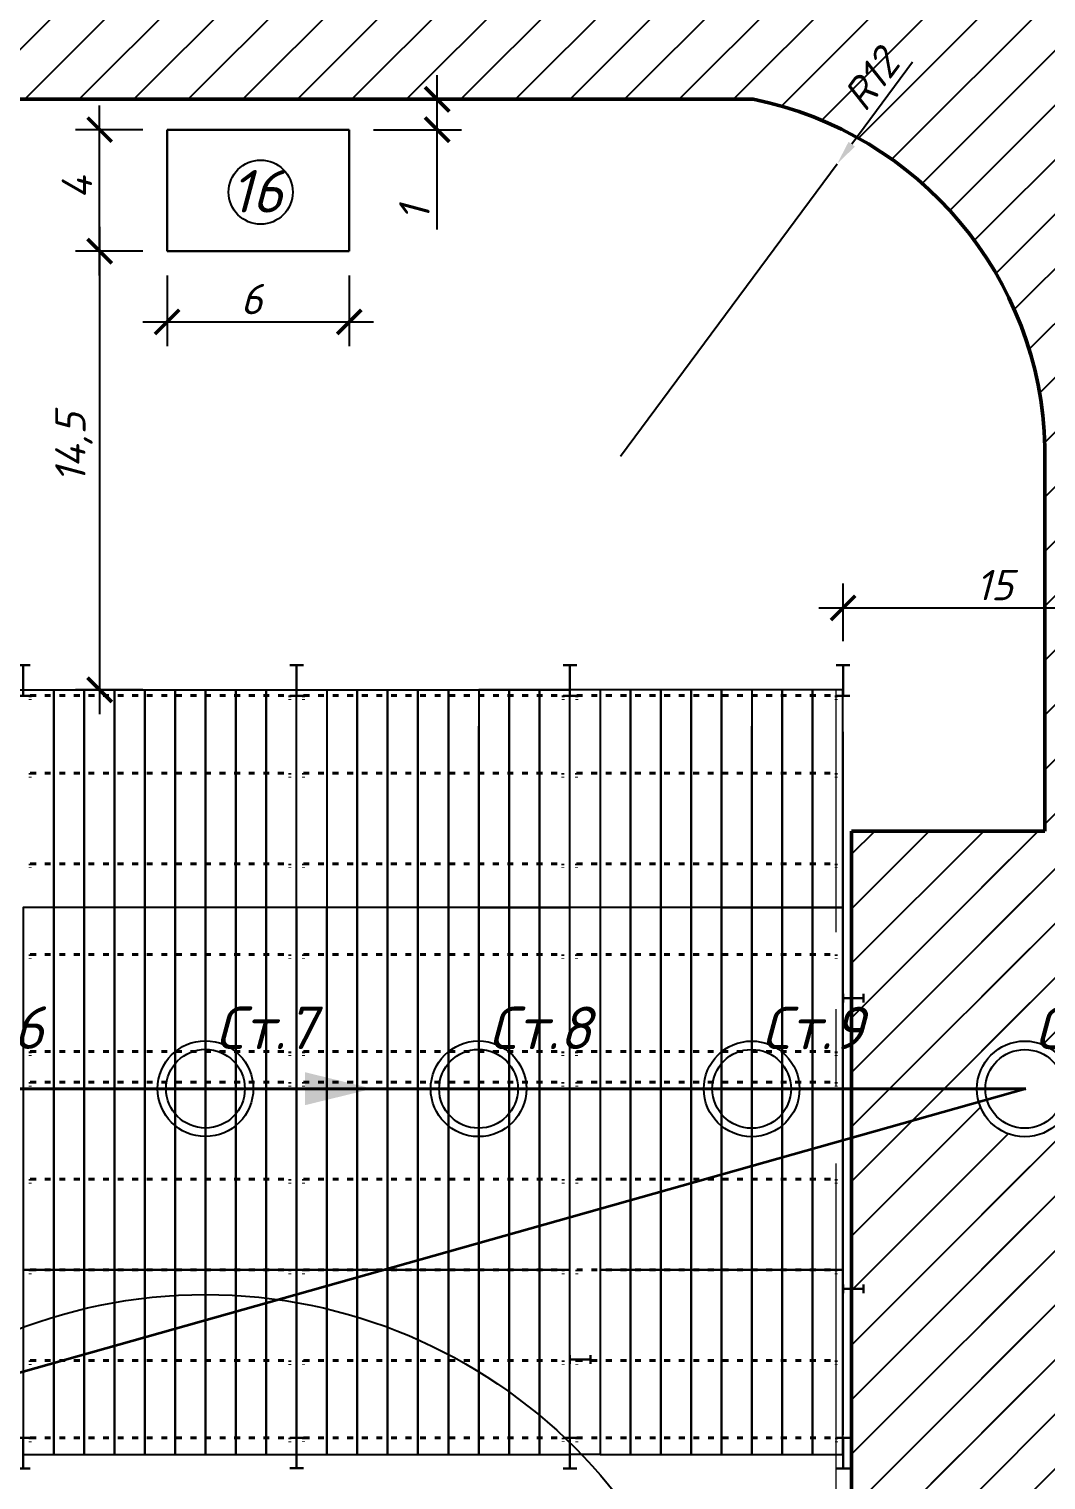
# Model space of a CAD drawing. Header units: millimetres. Extents: x -345369 to 252202, y 74562 to 424723.
# Drawn here: x -143957 to -135583, y 319059 to 331003 of the extents above; entities that cross this region are included whole.
import ezdxf

# ---------------------------------------------------------------- set-up
doc = ezdxf.new("R2010")
doc.units = ezdxf.units.MM
for name, pattern in [('ACAD_ISO03W100', [30, 12, -18]), ('CENTER', [50.8, 31.75, -6.35, 6.35, -6.35]), ('DASHDOT', [1, 0.5, -0.25, 0, -0.25]), ('штриховая', [19.05, 12.7, -6.35])]:
    doc.linetypes.add(name, pattern=pattern)
doc.layers.add('S Asys', color=1, linetype='DASHDOT', lineweight=13)
doc.layers.add('Основной [&]', color=7, linetype='Continuous', lineweight=18)
doc.styles.get("Standard").update_dxf_attribs({"font": 'isocpeur.TTF', "oblique": 15})
doc.styles.add('вано размеры', font='isocpeui.ttf', dxfattribs={"height": 250})
doc.dimstyles.new('ss400', dxfattribs={"dimtxt": 250, "dimasz": 200, "dimexe": 200, "dimexo": 200, "dimgap": 62.5, "dimtad": 1, "dimdec": 0, "dimlfac": 4, "dimrnd": 10, "dimdsep": 46, "dimtxsty": 'Standard', "dimblk": 'ARCHTICK', "dimcen": 250, "dimdle": 200, "dimadec": 0, "dimazin": 0, "dimtfac": 1, "dimtdec": 0, "dimtmove": 1, "dimatfit": 3, "dimfxl": 1, "dimarcsym": 0})
pattern_1 = [(45, (-275991.16, 217283.7), (-224.5064, 224.5064), [])]

# ---------------------------------------------------------------- blocks, each defined once
blk = doc.blocks.new('*D482')
at = {"color": 0, "lineweight": -2, "transparency": 16777216}
for p, q in [((-136681, 330731), (-137183, 330055)), ((-139086, 327488), (-137302, 329894))]:
    blk.add_line(p, q, dxfattribs=at)
at = {"color": 0, "transparency": 16777216}
blk.add_solid([(-137209, 330074), (-137156, 330035), (-137302, 329894)], dxfattribs=at)
at = {"layer": 'Defpoints', "color": 0, "transparency": 16777216}
for p in [(-137302, 329894), (-139086, 327488)]:
    blk.add_point(p, dxfattribs=at)
at = {"color": 0, "lineweight": 9, "transparency": 16777216, "insert": (-137023, 330585), "char_height": 250, "attachment_point": 5, "rotation": 53.4387}
blk.add_mtext('R12', dxfattribs=at)
blk = doc.blocks.new('Kolona')
at = {"linetype": 'Continuous', "lineweight": 30, "ltscale": 2}
for p, q in [((-150, 335), (150, 335)), ((0, 335), (0, -335)), ((-150, -335), (150, -335))]:
    blk.add_line(p, q, dxfattribs=at)
blk = doc.blocks.new('kolona3')
at = {"lineweight": 30, "ltscale": 2}
for p, q in [((-531, 371), (-531, 181)), ((-81, 371), (-81, 181)), ((-531, 276), (-81, 276))]:
    blk.add_line(p, q, dxfattribs=at)
blk = doc.blocks.new('прогон')
at = {"linetype": 'ACAD_ISO03W100', "lineweight": 40, "ltscale": 4}
blk.add_line((1277472, -5275), (1279609, -5275), dxfattribs=at)
at = {"linetype": 'ACAD_ISO03W100', "lineweight": 40}
for p, q in [((1277472, -5275), (1277472, -5310)), ((1279609, -5275), (1279609, -5310))]:
    blk.add_line(p, q, dxfattribs=at)
blk = doc.blocks.new('_ArchTick')
at = {"color": 0, "linetype": 'ByBlock', "const_width": 0.15}
blk.add_lwpolyline([(-0.5, -0.5), (0.5, 0.5)], dxfattribs=at)
blk = doc.blocks.new('*D697')
at = {"color": 0, "lineweight": -2, "transparency": 16777216}
for p, q in [((-137254, 325965), (-137254, 326438)), ((-132743, 326045), (-132743, 326438)), ((-137454, 326238), (-132543, 326238))]:
    blk.add_line(p, q, dxfattribs=at)
at = {"layer": 'Defpoints', "color": 0, "transparency": 16777216}
for p in [(-132743, 326238), (-132743, 325845), (-137254, 325765)]:
    blk.add_point(p, dxfattribs=at)
at = {"color": 0, "lineweight": -2, "transparency": 16777216, "xscale": 200, "yscale": 200, "zscale": 200, "rotation": 180}
blk.add_blockref('_ArchTick', (-137254, 326238), dxfattribs=at)
at = {"color": 0, "lineweight": -2, "transparency": 16777216, "xscale": 200, "yscale": 200, "zscale": 200}
blk.add_blockref('_ArchTick', (-132743, 326238), dxfattribs=at)
at = {"color": 0, "lineweight": 9, "transparency": 16777216, "insert": (-136008, 326426), "char_height": 250, "attachment_point": 5}
blk.add_mtext('15', dxfattribs=at)
blk = doc.blocks.new('*D716')
at = {"color": 0, "lineweight": -2, "transparency": 16777216}
for p, q in [((-142820, 328974), (-142820, 328392)), ((-141320, 328974), (-141320, 328392)), ((-143020, 328592), (-141120, 328592))]:
    blk.add_line(p, q, dxfattribs=at)
at = {"layer": 'Defpoints', "color": 0, "transparency": 16777216}
for p in [(-142820, 329174), (-141320, 329174), (-141320, 328592)]:
    blk.add_point(p, dxfattribs=at)
at = {"color": 0, "lineweight": -2, "transparency": 16777216, "xscale": 200, "yscale": 200, "zscale": 200, "rotation": 180}
blk.add_blockref('_ArchTick', (-142820, 328592), dxfattribs=at)
at = {"color": 0, "lineweight": -2, "transparency": 16777216, "xscale": 200, "yscale": 200, "zscale": 200}
blk.add_blockref('_ArchTick', (-141320, 328592), dxfattribs=at)
at = {"color": 0, "lineweight": 9, "transparency": 16777216, "insert": (-142125, 328780), "char_height": 250, "attachment_point": 5}
blk.add_mtext('6', dxfattribs=at)
blk = doc.blocks.new('*D715')
at = {"color": 0, "lineweight": -2, "transparency": 16777216}
for p, q in [((-143375, 328974), (-143375, 330374)), ((-143020, 330174), (-143575, 330174)), ((-143020, 329174), (-143575, 329174))]:
    blk.add_line(p, q, dxfattribs=at)
at = {"layer": 'Defpoints', "color": 0, "transparency": 16777216}
for p in [(-143375, 330174), (-142820, 330174), (-142820, 329174)]:
    blk.add_point(p, dxfattribs=at)
at = {"color": 0, "lineweight": -2, "transparency": 16777216, "xscale": 200, "yscale": 200, "zscale": 200}
for p, rotation in [((-143375, 330174), 90), ((-143375, 329174), 270)]:
    blk.add_blockref('_ArchTick', p, dxfattribs=dict(at, rotation=rotation))
at = {"color": 0, "lineweight": 9, "transparency": 16777216, "insert": (-143562, 329697), "char_height": 250, "attachment_point": 5, "rotation": 90}
blk.add_mtext('4', dxfattribs=at)
blk = doc.blocks.new('*D717')
at = {"color": 0, "lineweight": -2, "transparency": 16777216}
for p, q in [((-140596, 329974), (-140596, 330624)), ((-141120, 330424), (-140396, 330424)), ((-141120, 330174), (-140396, 330174)), ((-140596, 329352), (-140596, 330174))]:
    blk.add_line(p, q, dxfattribs=at)
at = {"layer": 'Defpoints', "color": 0, "transparency": 16777216}
for p in [(-141320, 330424), (-140596, 330424), (-141320, 330174)]:
    blk.add_point(p, dxfattribs=at)
at = {"color": 0, "lineweight": -2, "transparency": 16777216, "xscale": 200, "yscale": 200, "zscale": 200}
for p, rotation in [((-140596, 330424), 90), ((-140596, 330174), 270)]:
    blk.add_blockref('_ArchTick', p, dxfattribs=dict(at, rotation=rotation))
at = {"color": 0, "lineweight": 9, "transparency": 16777216, "insert": (-140783, 329485), "char_height": 250, "attachment_point": 5, "rotation": 90}
blk.add_mtext('1', dxfattribs=at)
blk = doc.blocks.new('*D771')
at = {"color": 0, "lineweight": -2, "transparency": 16777216}
for p, q in [((-143375, 329374), (-143375, 325364)), ((-143020, 329174), (-143575, 329174)), ((-143020, 325564), (-143575, 325564))]:
    blk.add_line(p, q, dxfattribs=at)
at = {"layer": 'Defpoints', "color": 0, "transparency": 16777216}
for p in [(-142820, 329174), (-143375, 325564), (-142820, 325564)]:
    blk.add_point(p, dxfattribs=at)
at = {"color": 0, "lineweight": -2, "transparency": 16777216, "xscale": 200, "yscale": 200, "zscale": 200}
for p, rotation in [((-143375, 329174), 90), ((-143375, 325564), 270)]:
    blk.add_blockref('_ArchTick', p, dxfattribs=dict(at, rotation=rotation))
at = {"color": 0, "lineweight": 9, "transparency": 16777216, "insert": (-143587, 327556), "char_height": 250, "attachment_point": 5, "rotation": 90}
blk.add_mtext('14,5', dxfattribs=at)

msp = doc.modelspace()

# ---------------------------------------------------------------- hatches: boundary and pattern name
h = msp.add_hatch()
h.set_pattern_fill('ANSI31', color=256, scale=100)
h.set_pattern_definition(pattern_1)
h.paths.add_polyline_path([(-142506.42232, 304155.508429), (-158620.170139, 304155.508429, 0.0497521334), (-157543.838649, 302655.508429), (-143582.75381, 302655.508429, 0.0497521334)])
h.paths.add_polyline_path([(-133743.352686, 313817.223561), (-132743.352686, 314583.264363), (-132743.352686, 317583.264363), (-133743.352686, 318349.305164), (-133743.352686, 320188.299192), (-132743.352686, 320954.339994), (-132743.352686, 322454.339994), (-135405.345629, 322454.339994, -0.1162930115), (-135363.864354, 322278.403882, -0.79164429), (-136110.068866, 322102.467771), (-136110.068866, 319268.741637), (-137184.511957, 319268.741637), (-137184.511957, 316283.011202), (-136151.550142, 316283.011202, -1), (-135363.864354, 316283.011202, -0.4142135624), (-135757.707248, 315889.168308), (-135757.707248, 313826.318301), (-135591.41237, 313826.318301), (-135591.41237, 307017.508429, -0.0029574866), (-135592.238144, 306982.838448, 0.0501743726), (-133743.352686, 307201.745881)])
h.paths.add_polyline_path([(-133743.352686, 324720.380795), (-133743.352686, 331358.499835, 0.0537078485), (-135723.521938, 331576.977639), (-157066.332959, 331631.953316, 0.0221375216), (-157888.364863, 331589.791644, 0.0117613406), (-158170.391098, 331924.207015), (-169817.620527, 331924.207015, 0.3500198698), (-172219.901932, 329062.207015), (-172219.901932, 317404.621653), (-172219.901932, 316427.690677), (-170703.800547, 316427.690677), (-170703.807599, 325152.883337), (-170809.322717, 325152.885771, -0.9987050932), (-171677.753554, 325154.011037, -1.0012965857), (-170809.322717, 325152.885771), (-170703.807599, 325152.883337), (-170703.809546, 327562.207015, -0.3500198698), (-168301.528141, 330424.207015), (-137993.693775, 330424.207015, -0.3500198698), (-135591.41237, 327562.207015), (-135591.41237, 324401.336016), (-136110.068866, 324401.336016), (-136110.068866, 322454.339994, -0.6184180446), (-135405.345629, 322454.339994), (-132743.352686, 322454.339994), (-132743.352686, 323954.339994)])
h.paths.add_polyline_path([(-170703.800547, 316427.690677), (-172219.901932, 316427.690677), (-172219.901932, 316268.244922), (-170703.80042, 316269.461387)])
h.paths.add_polyline_path([(-170703.80042, 316269.461387), (-172219.901932, 316268.244922), (-172219.901932, 316154.086054), (-170703.800326, 316154.086054)])
h.paths.add_polyline_path([(-170703.800326, 316154.086054), (-172219.901932, 316154.086054), (-172219.901932, 316037.531373), (-170703.800232, 316037.531373)])
h.paths.add_polyline_path([(-170703.800232, 316037.531373), (-172219.901932, 316037.531373), (-172219.901932, 313003.617413), (-170703.79778, 313003.617413)])
h.paths.add_polyline_path([(-170703.79778, 313003.617413), (-172219.901932, 313003.617413), (-172219.901932, 312369.965376), (-170703.797268, 312369.965376)])
h.paths.add_polyline_path([(-170703.797268, 312369.965376), (-172219.901932, 312369.965376), (-172219.901932, 310800.751146, 0.0239190377), (-171611.931368, 310151.759859, -0.7116808819), (-170889.277616, 309901.454146), (-170703.795273, 309901.439335)])
h.paths.add_polyline_path([(-135801.186965, 316464.507693), (-134632.777874, 316464.507693), (-134632.777874, 317184.507693), (-135801.186965, 317184.507693)], flags=25)
h.paths.add_polyline_path([(-138049.978022, 316464.72317), (-136843.614386, 316464.72317), (-136843.614386, 317184.72317), (-138049.978022, 317184.72317)], flags=25)
h.paths.add_polyline_path([(-171637.729481, 322664.256404), (-170862.729481, 322664.256404), (-170703.101234, 323259.997132), (-171478.101234, 323259.997132)], flags=24)
h.paths.add_polyline_path([(-171125.831392, 320975.992863), (-171125.831392, 321800.992863), (-171721.57212, 321960.62111), (-171721.57212, 321135.62111)], flags=24)
h.paths.add_polyline_path([(-147328.342988, 330672.57077), (-147328.342988, 331497.57077), (-147924.083716, 331657.199017), (-147924.083716, 330832.199017)], flags=24)
h.paths.add_polyline_path([(-137025.344311, 330102.28139), (-136340.310081, 331025.984862), (-136723.733528, 331509.07352), (-137408.767759, 330585.370049)], flags=24)
h.paths.add_polyline_path([(-152296.062474, 331273.905016), (-151578.562474, 331273.905016), (-151355.082928, 332107.942035), (-152072.582928, 332107.942035)], flags=9)
h.paths.add_polyline_path([(-135801.186965, 322459.900373), (-134657.096056, 322459.900373), (-134657.096056, 323179.900373), (-135801.186965, 323179.900373)], flags=25)
h.paths.add_polyline_path([(-170973.804771, 313819.688725), (-170023.804771, 313819.688725), (-169864.176524, 314415.429454), (-170814.176524, 314415.429454)], flags=9)
h.paths.add_polyline_path([(-171607.878278, 312203.982339), (-170832.878278, 312203.982339), (-170673.250031, 312799.723067), (-171448.250031, 312799.723067)], flags=9)
h = msp.add_hatch()
h.set_pattern_fill('ANSI31', color=256, scale=100)
h.set_pattern_definition(pattern_1)
h.paths.add_polyline_path([(-132743.352686, 323954.339994), (-133743.352686, 324720.380795), (-133743.352686, 331358.499835, 0.0537078485), (-135723.521938, 331576.977639), (-157066.332959, 331631.953316, 0.0221375216), (-157888.364863, 331589.791644, 0.0117613406), (-158170.391098, 331924.207015), (-169817.620527, 331924.207015, 0.3500198698), (-172219.901932, 329062.207015), (-172219.901932, 317404.621653), (-172219.901932, 316427.690677), (-170703.800547, 316427.690677), (-170703.807599, 325152.883337), (-170809.322717, 325152.885771, -0.9987050932), (-171677.753554, 325154.011037, -1.0012965857), (-170809.322717, 325152.885771), (-170703.807599, 325152.883337), (-170703.809546, 327562.207015, -0.3500198698), (-168301.528141, 330424.207015), (-137993.693775, 330424.207015, -0.3500198698), (-135591.41237, 327562.207015), (-135591.41237, 324401.336016), (-137159.511957, 324401.336016), (-137184.511957, 324401.336016), (-137184.511957, 322278.61936), (-136151.550083, 322278.61936, -0.7914218161), (-135405.345629, 322454.339994), (-132743.352686, 322454.339994)])
h.paths.add_polyline_path([(-132743.352686, 320954.339994), (-132743.352686, 322454.339994), (-135405.345629, 322454.339994, -0.1162930115), (-135363.864354, 322278.403882, -0.8689317029), (-136136.205385, 322169.539815), (-137184.511957, 321873.914977), (-137184.511957, 316283.011202), (-136151.550142, 316283.011202, -1), (-135363.864354, 316283.011202, -0.4142135624), (-135757.707248, 315889.168308), (-135757.707248, 313826.318301), (-135591.41237, 313826.318301), (-135591.41237, 307017.508429, -0.0029574866), (-135592.238144, 306982.838448, 0.0501743726), (-133743.352686, 307201.745881), (-133743.352686, 313817.223561), (-132743.352686, 314583.264363), (-132743.352686, 317583.264363), (-133743.352686, 318349.305164), (-133743.352686, 320188.299192)])
h.paths.add_polyline_path([(-136136.205385, 322169.539815, -0.0702675152), (-136151.550083, 322278.61936), (-137184.511957, 322278.61936), (-137184.511957, 321873.914977)], flags=17)
h.paths.add_polyline_path([(-171637.729481, 322664.256404), (-170862.729481, 322664.256404), (-170703.101234, 323259.997132), (-171478.101234, 323259.997132)], flags=24)
h.paths.add_polyline_path([(-171125.831392, 320975.992863), (-171125.831392, 321800.992863), (-171721.57212, 321960.62111), (-171721.57212, 321135.62111)], flags=24)
h.paths.add_polyline_path([(-147328.342988, 330672.57077), (-147328.342988, 331497.57077), (-147924.083716, 331657.199017), (-147924.083716, 330832.199017)], flags=24)
h.paths.add_polyline_path([(-137025.344311, 330102.28139), (-136340.310081, 331025.984862), (-136723.733528, 331509.07352), (-137408.767759, 330585.370049)], flags=24)
h.paths.add_polyline_path([(-152296.062474, 331273.905016), (-151578.562474, 331273.905016), (-151355.082928, 332107.942035), (-152072.582928, 332107.942035)], flags=9)
h.paths.add_polyline_path([(-135801.186965, 322459.900373), (-134657.096056, 322459.900373), (-134657.096056, 323179.900373), (-135801.186965, 323179.900373)], flags=25)
h.paths.add_polyline_path([(-138049.978022, 322460.115851), (-137050.887113, 322460.115851), (-137050.887113, 323180.115851), (-138049.978022, 323180.115851)], flags=25)
h.paths.add_polyline_path([(-135923.702786, 314264.00398), (-134973.702786, 314264.00398), (-134814.074539, 314859.744708), (-135764.074539, 314859.744708)], flags=25)
h.paths.add_polyline_path([(-135801.186965, 316464.507693), (-134632.777874, 316464.507693), (-134632.777874, 317184.507693), (-135801.186965, 317184.507693)], flags=25)
h.paths.add_polyline_path([(-138049.978022, 316464.72317), (-136843.614386, 316464.72317), (-136843.614386, 317184.72317), (-138049.978022, 317184.72317)], flags=25)
at = {"lineweight": 25}
msp.add_hatch(color=7, dxfattribs=at).paths.add_polyline_path([(-141129.056645, 322280.213438), (-141685.332055, 322416.240818), (-141685.332055, 322144.186058)])

# ---------------------------------------------------------------- linework, layer by layer
at = {"lineweight": 30}
for p, q in [((-142820.099721, 329174.207015), (-142820.099721, 330174.207015)), ((-141320.099721, 330174.207015), (-142820.099721, 330174.207015)), ((-141320.099721, 330174.207015), (-141320.099721, 329174.207015)), ((-141320.099721, 329174.207015), (-142820.099721, 329174.207015))]:
    msp.add_line(p, q, dxfattribs=at)
at = {"color": 0, "lineweight": 50}
msp.add_line((-135591.41237, 327562.207015), (-135591.41237, 324401.336016), dxfattribs=at)
for p, q in [((-135591.41237, 327562.207015), (-135591.41237, 327562.207015)), ((-138004.48017, 325564.248716), (-139503.63312, 325564.248716)), ((-139254.48017, 323772.202853), (-139503.63314, 323772.202852)), ((-139254.48017, 319268.741637), (-139504.056645, 319268.741637))]:
    msp.add_line(p, q)
at = {"lineweight": 25}
for p, q in [((-159753.63312, 325564.248716), (-139503.63312, 325564.248716)), ((-143753.63312, 323772.202853), (-143753.63312, 325564.248716)), ((-143753.63312, 325564.248716), (-143753.63312, 323772.202853)), ((-143503.63312, 323772.202853), (-143503.63312, 325564.248716)), ((-143503.63312, 325564.248716), (-143503.63312, 323772.202853)), ((-143253.63312, 323772.202853), (-143253.63312, 325564.248716)), ((-143253.63312, 325564.248716), (-143253.63312, 323772.202853)), ((-143003.63312, 323772.202853), (-143003.63312, 325564.248716)), ((-143003.63312, 325564.248716), (-143003.63312, 323772.202853)), ((-142753.63312, 323772.202853), (-142753.63312, 325564.248716)), ((-142753.63312, 325564.248716), (-142753.63312, 323772.202853)), ((-142503.63312, 323772.202853), (-142503.63312, 325564.248716)), ((-142503.63312, 325564.248716), (-142503.63312, 323772.202853)), ((-142253.63312, 323772.202853), (-142253.63312, 325564.248716)), ((-142253.63312, 325564.248716), (-142253.63312, 323772.202853)), ((-142003.63312, 323772.202853), (-142003.63312, 325564.248716)), ((-142003.63312, 325564.248716), (-142003.63312, 323772.202853)), ((-141753.159205, 319424.115447), (-141754.268247, 325564.248716)), ((-141753.63312, 323772.202853), (-141753.63312, 325564.248716)), ((-141504.056645, 325564.248716), (-141504.056645, 323772.202853)), ((-141254.056645, 323772.202853), (-141254.056645, 325564.248716)), ((-141254.056645, 325564.248716), (-141254.056645, 323772.202853)), ((-141004.056645, 323772.202853), (-141004.056645, 325564.248716)), ((-141004.056645, 325564.248716), (-141004.056645, 323772.202853)), ((-140754.056645, 323772.202853), (-140754.056645, 325564.248716)), ((-140754.056645, 325564.248716), (-140754.056645, 323772.202853)), ((-140504.056645, 323772.202853), (-140504.056645, 325564.248716)), ((-140504.056645, 325564.248716), (-140504.056645, 323772.202853)), ((-139254.48017, 325564.248716), (-139254.48017, 323772.202853)), ((-139004.48017, 323772.202853), (-139004.48017, 325564.248716)), ((-139004.48017, 325564.248716), (-139004.48017, 323772.202853)), ((-138754.48017, 323772.202853), (-138754.48017, 325564.248716)), ((-138754.48017, 325564.248716), (-138754.48017, 323772.202853)), ((-138504.48017, 323772.202853), (-138504.48017, 325564.248716)), ((-138504.48017, 325564.248716), (-138504.48017, 323772.202853)), ((-138254.48017, 323772.202853), (-138254.48017, 325564.248716)), ((-138254.48017, 325564.248716), (-138254.48017, 323772.202853)), ((-140254.056645, 323772.202853), (-140254.056645, 325264.192268)), ((-139503.63312, 319431.236659), (-139503.633146, 325218.734114)), ((-138004.48017, 323772.202853), (-138004.48017, 325264.192268)), ((-137254.056645, 319431.236659), (-137254.056671, 325218.734114)), ((-138254.48017, 323772.202853), (-138004.48017, 323772.202853))]:
    msp.add_line(p, q, dxfattribs=at)
at = {"lineweight": 50}
for p, q in [((-137184.511957, 324401.336016), (-137159.511957, 324401.336016)), ((-137184.511957, 324401.336016), (-137159.511957, 324401.336016)), ((-137184.511957, 313826.318301), (-137184.511957, 324401.336016)), ((-137159.511957, 324401.336016), (-135591.41237, 324401.336016))]:
    msp.add_line(p, q, dxfattribs=at)
at = {"lineweight": 40}
msp.add_line((-157003.373072, 322278.61936), (-135749.401609, 322278.61936), dxfattribs=at)
at = {"lineweight": 35}
msp.add_line((-135749.401609, 322278.61936), (-157003.373072, 316284.951058), dxfattribs=at)
at = {"lineweight": 25}
for points in [[(-140004.056645, 323772.202853), (-140004.056645, 325564.248716), (-140254.056645, 325564.248716), (-140254.056645, 323772.202853)], [(-139754.056645, 323772.202853), (-139754.056645, 325564.248716), (-140004.056645, 325564.248716), (-140004.056645, 323772.202853)], [(-139504.056645, 323772.202853), (-139504.056645, 325564.248716), (-139754.056645, 325564.248716), (-139754.056645, 323772.202853)], [(-137754.48017, 323772.202853), (-137754.48017, 325564.248716), (-138004.48017, 325564.248716), (-138004.48017, 323772.202853)], [(-137504.48017, 323772.202853), (-137504.48017, 325564.248716), (-137754.48017, 325564.248716), (-137754.48017, 323772.202853)], [(-137254.48017, 323772.202853), (-137254.48017, 325564.248716), (-137504.48017, 325564.248716), (-137504.48017, 323772.202853)], [(-143753.63312, 322280.213438), (-143753.63312, 323772.202853), (-144003.63312, 323772.202853), (-144003.63312, 322280.213438)], [(-143503.63312, 322280.213438), (-143503.63312, 323772.202853), (-143753.63312, 323772.202853), (-143753.63312, 322280.213438)], [(-143253.63312, 322280.213438), (-143253.63312, 323772.202853), (-143503.63312, 323772.202853), (-143503.63312, 322280.213438)], [(-143003.63312, 322280.213438), (-143003.63312, 323772.202853), (-143253.63312, 323772.202853), (-143253.63312, 322280.213438)], [(-142753.63312, 322280.213438), (-142753.63312, 323772.202853), (-143003.63312, 323772.202853), (-143003.63312, 322280.213438)], [(-142503.63312, 322280.213438), (-142503.63312, 323772.202853), (-142753.63312, 323772.202853), (-142753.63312, 322280.213438)], [(-142253.63312, 322280.213438), (-142253.63312, 323772.202853), (-142503.63312, 323772.202853), (-142503.63312, 322280.213438)], [(-142003.63312, 322280.213438), (-142003.63312, 323772.202853), (-142253.63312, 323772.202853), (-142253.63312, 322280.213438)], [(-141753.63312, 322280.213438), (-141753.63312, 323772.202853), (-142003.63312, 323772.202853), (-142003.63312, 322280.213438)], [(-141504.056645, 322280.213438), (-141504.056645, 323772.202853), (-141754.056645, 323772.202853), (-141754.056645, 322280.213438)], [(-141254.056645, 322280.213438), (-141254.056645, 323772.202853), (-141504.056645, 323772.202853), (-141504.056645, 322280.213438)], [(-141004.056645, 322280.213438), (-141004.056645, 323772.202853), (-141254.056645, 323772.202853), (-141254.056645, 322280.213438)], [(-140754.056645, 322280.213438), (-140754.056645, 323772.202853), (-141004.056645, 323772.202853), (-141004.056645, 322280.213438)], [(-140504.056645, 322280.213438), (-140504.056645, 323772.202853), (-140754.056645, 323772.202853), (-140754.056645, 322280.213438)], [(-140254.056645, 322280.213438), (-140254.056645, 323772.202853), (-140504.056645, 323772.202853), (-140504.056645, 322280.213438)], [(-140004.056645, 322280.213438), (-140004.056645, 323772.202853), (-140254.056645, 323772.202853), (-140254.056645, 322280.213438)], [(-139754.056645, 322280.213438), (-139754.056645, 323772.202853), (-140004.056645, 323772.202853), (-140004.056645, 322280.213438)], [(-139504.056645, 322280.213438), (-139504.056645, 323772.202853), (-139754.056645, 323772.202853), (-139754.056645, 322280.213438)], [(-139004.48017, 322280.213438), (-139004.48017, 323772.202853), (-139254.48017, 323772.202853), (-139254.48017, 322280.213438)], [(-138754.48017, 322280.213438), (-138754.48017, 323772.202853), (-139004.48017, 323772.202853), (-139004.48017, 322280.213438)], [(-138504.48017, 322280.213438), (-138504.48017, 323772.202853), (-138754.48017, 323772.202853), (-138754.48017, 322280.213438)], [(-138254.48017, 322280.213438), (-138254.48017, 323772.202853), (-138504.48017, 323772.202853), (-138504.48017, 322280.213438)], [(-138004.48017, 322280.213438), (-138004.48017, 323772.202853), (-138254.48017, 323772.202853), (-138254.48017, 322280.213438)], [(-137754.48017, 322280.213438), (-137754.48017, 323772.202853), (-138004.48017, 323772.202853), (-138004.48017, 322280.213438)], [(-137504.48017, 322280.213438), (-137504.48017, 323772.202853), (-137754.48017, 323772.202853), (-137754.48017, 322280.213438)], [(-137254.48017, 322280.213438), (-137254.48017, 323772.202853), (-137504.48017, 323772.202853), (-137504.48017, 322280.213438)], [(-143753.63312, 320788.224023), (-143753.63312, 322280.213438), (-144003.63312, 322280.213438), (-144003.63312, 320788.224023)], [(-143503.63312, 320788.224023), (-143503.63312, 322280.213438), (-143753.63312, 322280.213438), (-143753.63312, 320788.224023)], [(-143253.63312, 320788.224023), (-143253.63312, 322280.213438), (-143503.63312, 322280.213438), (-143503.63312, 320788.224023)], [(-143003.63312, 320788.224023), (-143003.63312, 322280.213438), (-143253.63312, 322280.213438), (-143253.63312, 320788.224023)], [(-142753.63312, 320788.224023), (-142753.63312, 322280.213438), (-143003.63312, 322280.213438), (-143003.63312, 320788.224023)], [(-142503.63312, 320788.224023), (-142503.63312, 322280.213438), (-142753.63312, 322280.213438), (-142753.63312, 320788.224023)], [(-142253.63312, 320788.224023), (-142253.63312, 322280.213438), (-142503.63312, 322280.213438), (-142503.63312, 320788.224023)], [(-142003.63312, 320788.224023), (-142003.63312, 322280.213438), (-142253.63312, 322280.213438), (-142253.63312, 320788.224023)], [(-141753.63312, 320788.224023), (-141753.63312, 322280.213438), (-142003.63312, 322280.213438), (-142003.63312, 320788.224023)], [(-141504.056645, 320788.224023), (-141504.056645, 322280.213438), (-141754.056645, 322280.213438), (-141754.056645, 320788.224023)], [(-141254.056645, 320788.224023), (-141254.056645, 322280.213438), (-141504.056645, 322280.213438), (-141504.056645, 320788.224023)], [(-141004.056645, 320788.224023), (-141004.056645, 322280.213438), (-141254.056645, 322280.213438), (-141254.056645, 320788.224023)], [(-140754.056645, 320788.224023), (-140754.056645, 322280.213438), (-141004.056645, 322280.213438), (-141004.056645, 320788.224023)], [(-140504.056645, 320788.224023), (-140504.056645, 322280.213438), (-140754.056645, 322280.213438), (-140754.056645, 320788.224023)], [(-140254.056645, 320788.224023), (-140254.056645, 322280.213438), (-140504.056645, 322280.213438), (-140504.056645, 320788.224023)], [(-140004.056645, 320788.224023), (-140004.056645, 322280.213438), (-140254.056645, 322280.213438), (-140254.056645, 320788.224023)], [(-139754.056645, 320788.224023), (-139754.056645, 322280.213438), (-140004.056645, 322280.213438), (-140004.056645, 320788.224023)], [(-139504.056645, 320788.224023), (-139504.056645, 322280.213438), (-139754.056645, 322280.213438), (-139754.056645, 320788.224023)], [(-139004.48017, 320788.224023), (-139004.48017, 322280.213438), (-139254.48017, 322280.213438), (-139254.48017, 320788.224023)], [(-138754.48017, 320788.224023), (-138754.48017, 322280.213438), (-139004.48017, 322280.213438), (-139004.48017, 320788.224023)], [(-138504.48017, 320788.224023), (-138504.48017, 322280.213438), (-138754.48017, 322280.213438), (-138754.48017, 320788.224023)], [(-138254.48017, 320788.224023), (-138254.48017, 322280.213438), (-138504.48017, 322280.213438), (-138504.48017, 320788.224023)], [(-138004.48017, 320788.224023), (-138004.48017, 322280.213438), (-138254.48017, 322280.213438), (-138254.48017, 320788.224023)], [(-137754.48017, 320788.224023), (-137754.48017, 322280.213438), (-138004.48017, 322280.213438), (-138004.48017, 320788.224023)], [(-137504.48017, 320788.224023), (-137504.48017, 322280.213438), (-137754.48017, 322280.213438), (-137754.48017, 320788.224023)], [(-137254.48017, 320788.224023), (-137254.48017, 322280.213438), (-137504.48017, 322280.213438), (-137504.48017, 320788.224023)], [(-143753.63312, 319268.741637), (-143753.63312, 320788.224023), (-144003.63312, 320788.224023), (-144003.63312, 319268.741637)], [(-143503.63312, 319268.741637), (-143503.63312, 320788.224023), (-143753.63312, 320788.224023), (-143753.63312, 319268.741637)], [(-143253.63312, 319268.741637), (-143253.63312, 320788.224023), (-143503.63312, 320788.224023), (-143503.63312, 319268.741637)], [(-143003.63312, 319268.741637), (-143003.63312, 320788.224023), (-143253.63312, 320788.224023), (-143253.63312, 319268.741637)], [(-142753.63312, 319268.741637), (-142753.63312, 320788.224023), (-143003.63312, 320788.224023), (-143003.63312, 319268.741637)], [(-142503.63312, 319268.741637), (-142503.63312, 320788.224023), (-142753.63312, 320788.224023), (-142753.63312, 319268.741637)], [(-142253.63312, 319268.741637), (-142253.63312, 320788.224023), (-142503.63312, 320788.224023), (-142503.63312, 319268.741637)], [(-142003.63312, 319268.741637), (-142003.63312, 320788.224023), (-142253.63312, 320788.224023), (-142253.63312, 319268.741637)], [(-141753.63312, 319268.741637), (-141753.63312, 320788.224023), (-142003.63312, 320788.224023), (-142003.63312, 319268.741637)], [(-141504.056645, 319268.741637), (-141504.056645, 320788.224023), (-141754.056645, 320788.224023), (-141754.056645, 319268.741637)], [(-141254.056645, 319268.741637), (-141254.056645, 320788.224023), (-141504.056645, 320788.224023), (-141504.056645, 319268.741637)], [(-141004.056645, 319268.741637), (-141004.056645, 320788.224023), (-141254.056645, 320788.224023), (-141254.056645, 319268.741637)], [(-140754.056645, 319268.741637), (-140754.056645, 320788.224023), (-141004.056645, 320788.224023), (-141004.056645, 319268.741637)], [(-140504.056645, 319268.741637), (-140504.056645, 320788.224023), (-140754.056645, 320788.224023), (-140754.056645, 319268.741637)], [(-140254.056645, 319268.741637), (-140254.056645, 320788.224023), (-140504.056645, 320788.224023), (-140504.056645, 319268.741637)], [(-140004.056645, 319268.741637), (-140004.056645, 320788.224023), (-140254.056645, 320788.224023), (-140254.056645, 319268.741637)], [(-139754.056645, 319268.741637), (-139754.056645, 320788.224023), (-140004.056645, 320788.224023), (-140004.056645, 319268.741637)], [(-139504.056645, 319268.741637), (-139504.056645, 320788.224023), (-139754.056645, 320788.224023), (-139754.056645, 319268.741637)], [(-139004.48017, 319268.741637), (-139004.48017, 320788.224023), (-139254.48017, 320788.224023), (-139254.48017, 319268.741637)], [(-138754.48017, 319268.741637), (-138754.48017, 320788.224023), (-139004.48017, 320788.224023), (-139004.48017, 319268.741637)], [(-138504.48017, 319268.741637), (-138504.48017, 320788.224023), (-138754.48017, 320788.224023), (-138754.48017, 319268.741637)], [(-138254.48017, 319268.741637), (-138254.48017, 320788.224023), (-138504.48017, 320788.224023), (-138504.48017, 319268.741637)], [(-138004.48017, 319268.741637), (-138004.48017, 320788.224023), (-138254.48017, 320788.224023), (-138254.48017, 319268.741637)], [(-137754.48017, 319268.741637), (-137754.48017, 320788.224023), (-138004.48017, 320788.224023), (-138004.48017, 319268.741637)], [(-137504.48017, 319268.741637), (-137504.48017, 320788.224023), (-137754.48017, 320788.224023), (-137754.48017, 319268.741637)], [(-137254.48017, 319268.741637), (-137254.48017, 320788.224023), (-137504.48017, 320788.224023), (-137504.48017, 319268.741637)]]:
    msp.add_lwpolyline(points, close=True, dxfattribs=at)
msp.add_circle((-142049.46384, 329660.174345), 264)
at = {"color": 7}
for centre, radius in [((-142504.079262, 322280.327251), 393.842894), ((-142504.079262, 322280.327251), 324.153596), ((-140255.288783, 322279.473305), 393.842894), ((-140255.288783, 322279.473305), 324.153596), ((-138006.498305, 322278.61936), 393.842894), ((-138006.498305, 322278.61936), 324.153596), ((-135757.707248, 322278.403882), 393.842894), ((-135757.707248, 322278.403882), 324.153596)]:
    msp.add_circle(centre, radius, dxfattribs=at)
at = {"lineweight": 25}
msp.add_circle((-142504.079263, 316284.62207, -16.739657), 4301.125177, dxfattribs=at)
at = {"linetype": 'штриховая', "ltscale": 300}
for centre, start, end in [((-135747.477176, 322277.008492), 341.1158390198, 89.8524155371), ((-135755.782815, 316281.400334), 263.0503045262, 18.7254188653)]:
    msp.add_arc(centre, 9300, start, end, dxfattribs=at)
at = {"lineweight": 50}
msp.add_arc((-138586.283521, 327487.60069), 2995.800279, 1.427020862, 78.5912625652, dxfattribs=at)
at = {"layer": 'S Asys', "color": 0, "linetype": 'CENTER', "lineweight": 9, "ltscale": 100, "extrusion": (1, 3.44505e-16, 1.83691e-16)}
msp.add_line((-137309.511957, 308328.763905), (-137309.511957, 325564.248716), dxfattribs=at)
at = {"layer": 'Основной [&]', "lineweight": 50}
msp.add_line((-168301.528141, 330424.207015), (-137993.693775, 330424.207015), dxfattribs=at)

# ---------------------------------------------------------------- block references
at = {"lineweight": 25, "xscale": 0.375, "yscale": 0.375, "zscale": 0.375}
for name, p in [('Kolona', (-144003.63312, 325639.817268)), ('Kolona', (-141753.63312, 325639.817268)), ('Kolona', (-139503.63312, 325639.817268)), ('Kolona', (-137254.056645, 325639.817268)), ('kolona3', (-137054.781227, 322922.810916)), ('kolona3', (-137054.78124, 320529.34229)), ('kolona3', (-139304.35771, 319946.37947))]:
    msp.add_blockref(name, p, dxfattribs=at)
at = {"lineweight": 25}
for p in [(-1421418.609563, 330790.439815), (-1419168.036931, 330790.781394), (-1416918.460456, 330790.781394), (-1421419.020004, 330153.052681), (-1419169.020004, 330153.052681), (-1416919.443528, 330153.052681), (-1421419.020004, 329407.057973), (-1419169.020004, 329407.057973), (-1416919.443528, 329407.057973), (-1421419.020004, 328661.063266), (-1419169.020004, 328661.063266), (-1416919.443528, 328661.063266), (-1421419.020004, 327860.263266), (-1419169.020004, 327860.263266), (-1416919.443528, 327860.263266), (-1421419.020004, 327609.013266), (-1419169.020004, 327609.013266), (-1416919.020004, 327609.013266), (-1421418.609563, 326810.466278), (-1419168.036931, 326810.807857), (-1416918.460456, 326810.807857), (-1421418.609563, 326064.471571), (-1419168.036931, 326064.813149), (-1416918.460456, 326064.813149), (-1421418.609563, 325318.476863), (-1419168.036931, 325318.818442), (-1416918.460456, 325318.818442), (-1421418.609563, 324682.11454), (-1419168.036931, 324682.456119), (-1416918.036931, 324681.431343)]:
    msp.add_blockref('прогон', p, dxfattribs=at)
at = {"lineweight": 25, "xscale": -0.375, "yscale": 0.375, "zscale": 0.375, "rotation": 180}
for p in [(-144003.63312, 319280.241992), (-141753.116687, 319281.266768), (-139503.63312, 319280.241992), (-137254.056645, 319280.241992)]:
    msp.add_blockref('Kolona', p, dxfattribs=at)

# ---------------------------------------------------------------- texts
at = {"color": 0, "lineweight": 25, "insert": (-142296.584322, 329842.199721), "char_height": 350, "width": 282.22132822, "attachment_point": 1}
msp.add_mtext('16', dxfattribs=at)
at = {"color": 7, "lineweight": 25, "char_height": 350, "width": 4550.24356133, "attachment_point": 1, "style": 'вано размеры'}
for s, insert in [('Ст.6', (-144671.726287, 322957.677715)), ('Ст.7', (-142422.786252, 322956.823742)), ('Ст.8', (-140173.995774, 322955.969796)), ('Ст.9', (-137925.205295, 322955.115851)), ('Ст.10', (-135676.414238, 322954.900373))]:
    msp.add_mtext(s, dxfattribs=dict(at, insert=insert))

# ---------------------------------------------------------------- dimensions: what is measured, and where the dimension line sits
at = {"lineweight": 9}
dim = msp.add_radius_dim(center=(-139086.283521, 327487.60069), mpoint=(-137301.739399, 329893.888617), text='R12', dimstyle='ss400', override={"dimsah": 1}, dxfattribs=at)
dim.commit()
dim.dimension.update_dxf_attribs({"geometry": '*D482', "text_midpoint": (-137022.86033, 330584.695795)})
for base, p1, p2, text, picture, middle in [((-140595.858641, 330424.207015), (-141320.099721, 330174.207015), (-141320.099721, 330424.207015), '1', '*D717', (-140595.858641, 329485.227103)), ((-143374.936804, 330174.207015), (-142820.099721, 329174.207015), (-142820.099721, 330174.207015), '4', '*D715', (-143374.936804, 329697.095667)), ((-143374.936804, 325564.248716), (-142820.099721, 329174.207015), (-142820.099721, 325564.248716), '14,5', '*D771', (-143374.936804, 327555.659108))]:
    dim = msp.add_linear_dim(base=base, p1=p1, p2=p2, angle=90, text=text, dimstyle='ss400', dxfattribs=at)
    dim.commit()
    dim.dimension.update_dxf_attribs({"geometry": picture, "text_midpoint": middle, "dimtype": 160})
for base, p1, p2, text, picture, middle in [((-141320.099721, 328592.353029), (-142820.099721, 329174.207015), (-141320.099721, 329174.207015), '6', '*D716', (-142125.487059, 328592.353029)), ((-132743.352686, 326238.46574), (-137254.056645, 325765.442268), (-132743.352686, 325845.108138), '15', '*D697', (-136008.245265, 326238.46574))]:
    dim = msp.add_linear_dim(base=base, p1=p1, p2=p2, text=text, dimstyle='ss400', dxfattribs=at)
    dim.commit()
    dim.dimension.update_dxf_attribs({"geometry": picture, "text_midpoint": middle, "dimtype": 160})

doc.saveas('drawing.dxf')
